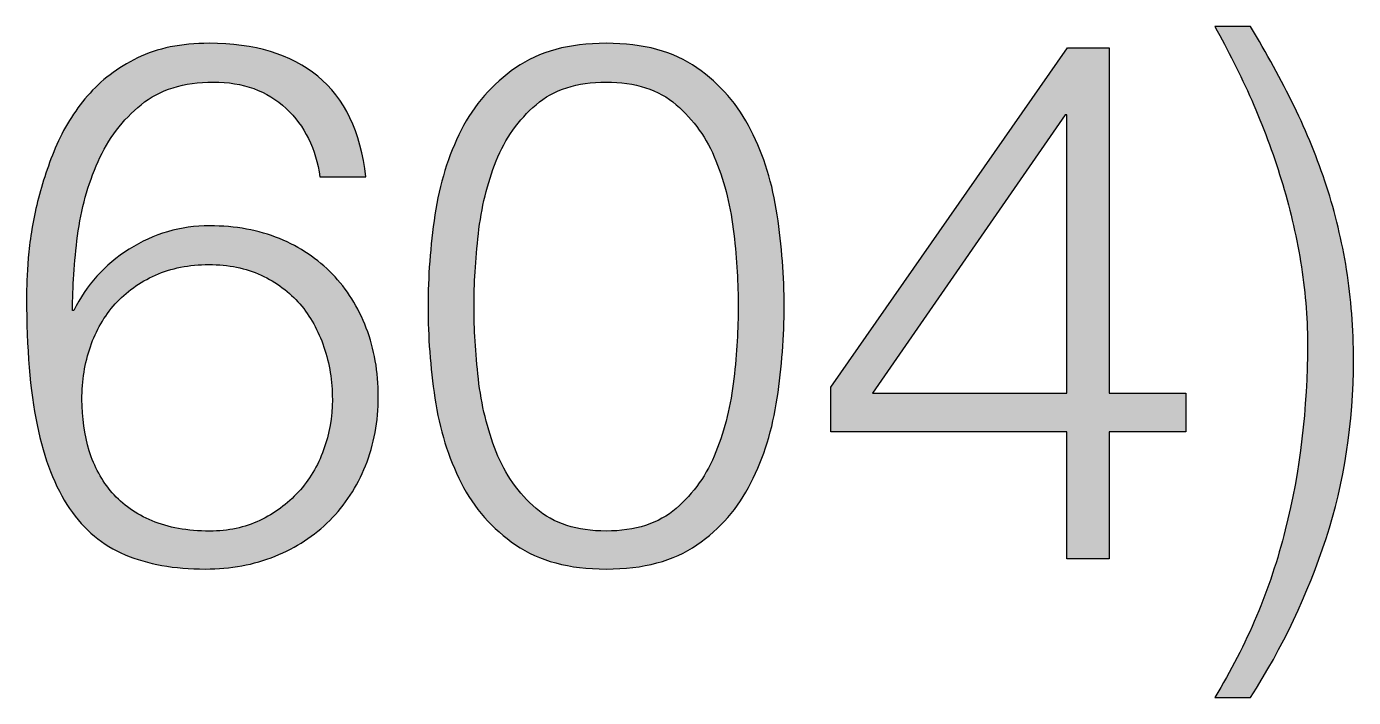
# Paper-space layout 'A0mask' of a CAD drawing. Extents: x 0 to 1153, y 0 to 810.
# Drawn here: x 991.86 to 998.91, y 43.19 to 46.75 of the extents above; entities that cross this region are included whole.
import ezdxf
from ezdxf.enums import TextEntityAlignment as Align

# ---------------------------------------------------------------- set-up
doc = ezdxf.new("R2010")
doc.units = 0
doc.layers.get('0').update_dxf_attribs({"linetype": 'CONTINUOUS'})
doc.layers.get('Defpoints').update_dxf_attribs({"linetype": 'CONTINUOUS'})
doc.layers.add('JPP_Mask', color=7, linetype='CONTINUOUS')
doc.styles.add('JPP', font='arial.ttf')

# ---------------------------------------------------------------- blocks, each defined once
blk = doc.blocks.new('A0mask')
at = {"true_color": 0x004a91}
h = blk.add_hatch(color=154, dxfattribs=at)
edge = h.paths.add_edge_path()
edge.add_spline(control_points=[(998.9069, 44.9791), (998.9069, 45.1472), (998.8946, 45.3076), (998.8705, 45.4601)], knot_values=[2, 2, 2, 2, 3, 3, 3, 3], degree=3, periodic=0)
edge.add_spline(control_points=[(998.8705, 45.4601), (998.8458, 45.6125), (998.8103, 45.7607), (998.7635, 45.9041)], knot_values=[1, 1, 1, 1, 2, 2, 2, 2], degree=3, periodic=0)
edge.add_spline(control_points=[(998.7635, 45.9041), (998.7171, 46.0475), (998.6593, 46.189), (998.5912, 46.3287)], knot_values=[0, 0, 0, 0, 1, 1, 1, 1], degree=3, periodic=0)
edge.add_spline(control_points=[(998.5912, 46.3287), (998.5225, 46.4683), (998.4459, 46.6094), (998.3602, 46.7514)], knot_values=[13, 13, 13, 13, 14, 14, 14, 14], degree=3, periodic=0)
edge.add_spline(control_points=[(998.3602, 46.7514), (998.3602, 46.7514), (998.1704, 46.7514), (998.1704, 46.7514), (998.2399, 46.6274), (998.3053, 46.4967), (998.3663, 46.3599)], knot_values=[11, 11, 11, 11, 12, 12, 12, 13, 13, 13, 13], degree=3, periodic=0)
edge.add_spline(control_points=[(998.3663, 46.3599), (998.4269, 46.2227), (998.4795, 46.0825), (998.523, 45.9391)], knot_values=[10, 10, 10, 10, 11, 11, 11, 11], degree=3, periodic=0)
edge.add_spline(control_points=[(998.523, 45.9391), (998.567, 45.7957), (998.6016, 45.6499), (998.6262, 45.5027)], knot_values=[9, 9, 9, 9, 10, 10, 10, 10], degree=3, periodic=0)
edge.add_spline(control_points=[(998.6262, 45.5027), (998.6503, 45.3555), (998.6627, 45.2106), (998.6627, 45.0686)], knot_values=[8, 8, 8, 8, 9, 9, 9, 9], degree=3, periodic=0)
edge.add_spline(control_points=[(998.6627, 45.0686), (998.6627, 44.7221), (998.6234, 44.3917), (998.5448, 44.0779)], knot_values=[7, 7, 7, 7, 8, 8, 8, 8], degree=3, periodic=0)
edge.add_spline(control_points=[(998.5448, 44.0779), (998.4657, 43.7636), (998.3408, 43.4668), (998.1704, 43.1879)], knot_values=[6, 6, 6, 6, 7, 7, 7, 7], degree=3, periodic=0)
edge.add_spline(control_points=[(998.1704, 43.1879), (998.1704, 43.1879), (998.3602, 43.1879), (998.3602, 43.1879), (998.5311, 43.454), (998.6645, 43.7356), (998.7616, 44.0329), (998.8586, 44.3302), (998.9069, 44.6459), (998.9069, 44.9791)], knot_values=[3, 3, 3, 3, 4, 4, 4, 5, 5, 5, 6, 6, 6, 6], degree=3, periodic=0)
h = blk.add_hatch(color=154, dxfattribs=at)
edge = h.paths.add_edge_path()
edge.add_spline(control_points=[(993.6626, 45.15), (993.62, 45.2608), (993.5598, 45.3569), (993.4822, 45.4369), (993.4046, 45.5169), (993.3109, 45.5798), (993.201, 45.6248)], knot_values=[9, 9, 9, 9, 10, 10, 10, 11, 11, 11, 11], degree=3, periodic=0)
edge.add_spline(control_points=[(993.201, 45.6248), (993.0912, 45.6702), (992.9677, 45.693), (992.8309, 45.693)], knot_values=[8, 8, 8, 8, 9, 9, 9, 9], degree=3, periodic=0)
edge.add_spline(control_points=[(992.8309, 45.693), (992.6756, 45.693), (992.5327, 45.6513), (992.4025, 45.5685)], knot_values=[7, 7, 7, 7, 8, 8, 8, 8], degree=3, periodic=0)
edge.add_spline(control_points=[(992.4025, 45.5685), (992.2718, 45.4861), (992.1743, 45.3772), (992.1095, 45.2428)], knot_values=[6, 6, 6, 6, 7, 7, 7, 7], degree=3, periodic=0)
edge.add_spline(control_points=[(992.1019, 45.2428), (992.1019, 45.3668), (992.1109, 45.4994), (992.1289, 45.6404), (992.1469, 45.7815), (992.1833, 45.9126), (992.2373, 46.0338)], knot_values=[3, 3, 3, 3, 4, 4, 4, 5, 5, 5, 5], degree=3, periodic=0)
edge.add_spline(control_points=[(992.2373, 46.0338), (992.2917, 46.1554), (992.3679, 46.2563), (992.4664, 46.3363)], knot_values=[2, 2, 2, 2, 3, 3, 3, 3], degree=3, periodic=0)
edge.add_spline(control_points=[(992.4664, 46.3363), (992.5644, 46.4167), (992.6927, 46.4565), (992.8503, 46.4565), (993.0079, 46.4565), (993.1367, 46.4101), (993.2361, 46.3168)], knot_values=[0, 0, 0, 0, 1, 1, 1, 2, 2, 2, 2], degree=3, periodic=0)
edge.add_spline(control_points=[(993.2361, 46.3168), (993.3355, 46.2241), (993.3956, 46.1024), (993.4164, 45.9524)], knot_values=[29, 29, 29, 29, 30, 30, 30, 30], degree=3, periodic=0)
edge.add_spline(control_points=[(993.4164, 45.9524), (993.4164, 45.9524), (993.6607, 45.9524), (993.6607, 45.9524), (993.6323, 46.1928), (993.5471, 46.3713), (993.4046, 46.4877)], knot_values=[27, 27, 27, 27, 28, 28, 28, 29, 29, 29, 29], degree=3, periodic=0)
edge.add_spline(control_points=[(993.4046, 46.4877), (993.2626, 46.6042), (993.0699, 46.6624), (992.8271, 46.6624)], knot_values=[26, 26, 26, 26, 27, 27, 27, 27], degree=3, periodic=0)
edge.add_spline(control_points=[(992.8271, 46.6624), (992.6794, 46.6624), (992.553, 46.6364), (992.447, 46.5848)], knot_values=[25, 25, 25, 25, 26, 26, 26, 26], degree=3, periodic=0)
edge.add_spline(control_points=[(992.447, 46.5848), (992.341, 46.5327), (992.2524, 46.4655), (992.1814, 46.3831)], knot_values=[24, 24, 24, 24, 25, 25, 25, 25], degree=3, periodic=0)
edge.add_spline(control_points=[(992.1814, 46.3831), (992.11, 46.3003), (992.0531, 46.208), (992.0105, 46.1057), (991.9679, 46.0035), (991.9353, 45.9027), (991.9116, 45.8033)], knot_values=[22, 22, 22, 22, 23, 23, 23, 24, 24, 24, 24], degree=3, periodic=0)
edge.add_spline(control_points=[(991.9116, 45.8033), (991.8884, 45.7039), (991.8737, 45.6101), (991.8671, 45.5221), (991.8605, 45.434), (991.8577, 45.363), (991.8577, 45.3091)], knot_values=[20, 20, 20, 20, 21, 21, 21, 22, 22, 22, 22], degree=3, periodic=0)
edge.add_spline(control_points=[(991.8577, 45.3091), (991.8577, 45.0426), (991.8761, 44.8182), (991.9135, 44.636)], knot_values=[19, 19, 19, 19, 20, 20, 20, 20], degree=3, periodic=0)
edge.add_spline(control_points=[(991.9135, 44.636), (991.9514, 44.4537), (992.0087, 44.306), (992.0863, 44.1919)], knot_values=[18, 18, 18, 18, 19, 19, 19, 19], degree=3, periodic=0)
edge.add_spline(control_points=[(992.0863, 44.1919), (992.1639, 44.0783), (992.2619, 43.9964), (992.3812, 43.9458)], knot_values=[17, 17, 17, 17, 18, 18, 18, 18], degree=3, periodic=0)
edge.add_spline(control_points=[(992.3812, 43.9458), (992.5, 43.8956), (992.642, 43.8701), (992.8077, 43.8701)], knot_values=[16, 16, 16, 16, 17, 17, 17, 17], degree=3, periodic=0)
edge.add_spline(control_points=[(992.8077, 43.8701), (992.9421, 43.8701), (993.0652, 43.8928), (993.1778, 43.9382)], knot_values=[15, 15, 15, 15, 16, 16, 16, 16], degree=3, periodic=0)
edge.add_spline(control_points=[(993.1778, 43.9382), (993.2905, 43.9832), (993.3871, 44.0466), (993.4685, 44.128), (993.5499, 44.2095), (993.6133, 44.3065), (993.6588, 44.4187)], knot_values=[13, 13, 13, 13, 14, 14, 14, 15, 15, 15, 15], degree=3, periodic=0)
edge.add_spline(control_points=[(993.6588, 44.4187), (993.7037, 44.5313), (993.7265, 44.6535), (993.7265, 44.7855)], knot_values=[12, 12, 12, 12, 13, 13, 13, 13], degree=3, periodic=0)
edge.add_spline(control_points=[(993.7265, 44.7855), (993.7265, 44.9171), (993.7052, 45.0388), (993.6626, 45.15)], knot_values=[11, 11, 11, 11, 12, 12, 12, 12], degree=3, periodic=0)
edge = h.paths.add_edge_path(flags=16)
edge.add_spline(control_points=[(992.1966, 45.0511), (992.2264, 45.1377), (992.2704, 45.213), (992.3286, 45.2778)], knot_values=[1, 1, 1, 1, 2, 2, 2, 2], degree=3, periodic=0)
edge.add_spline(control_points=[(992.3286, 45.2778), (992.3869, 45.3422), (992.4579, 45.3933), (992.5421, 45.4312)], knot_values=[0, 0, 0, 0, 1, 1, 1, 1], degree=3, periodic=0)
edge.add_spline(control_points=[(992.5421, 45.4312), (992.6259, 45.4686), (992.7211, 45.4871), (992.8271, 45.4871)], knot_values=[15, 15, 15, 15, 16, 16, 16, 16], degree=3, periodic=0)
edge.add_spline(control_points=[(992.8271, 45.4871), (992.9303, 45.4871), (993.0226, 45.4686), (993.104, 45.4312)], knot_values=[14, 14, 14, 14, 15, 15, 15, 15], degree=3, periodic=0)
edge.add_spline(control_points=[(993.104, 45.4312), (993.1854, 45.3933), (993.2541, 45.3422), (993.3099, 45.2778)], knot_values=[13, 13, 13, 13, 14, 14, 14, 14], degree=3, periodic=0)
edge.add_spline(control_points=[(993.3099, 45.2778), (993.3653, 45.213), (993.4079, 45.1368), (993.4377, 45.0492)], knot_values=[12, 12, 12, 12, 13, 13, 13, 13], degree=3, periodic=0)
edge.add_spline(control_points=[(993.4377, 45.0492), (993.4675, 44.9612), (993.4822, 44.8679), (993.4822, 44.7699)], knot_values=[11, 11, 11, 11, 12, 12, 12, 12], degree=3, periodic=0)
edge.add_spline(control_points=[(993.4822, 44.7699), (993.4822, 44.6767), (993.4666, 44.5877), (993.4358, 44.5025)], knot_values=[10, 10, 10, 10, 11, 11, 11, 11], degree=3, periodic=0)
edge.add_spline(control_points=[(993.4358, 44.5025), (993.4046, 44.4168), (993.3601, 44.3425), (993.3019, 44.2795)], knot_values=[9, 9, 9, 9, 10, 10, 10, 10], degree=3, periodic=0)
edge.add_spline(control_points=[(993.3019, 44.2795), (993.2436, 44.2161), (993.1755, 44.1654), (993.0964, 44.128), (993.0174, 44.0906), (992.9289, 44.0717), (992.8309, 44.0717)], knot_values=[7, 7, 7, 7, 8, 8, 8, 9, 9, 9, 9], degree=3, periodic=0)
edge.add_spline(control_points=[(992.8309, 44.0717), (992.7121, 44.0717), (992.6098, 44.0897), (992.5246, 44.1261)], knot_values=[6, 6, 6, 6, 7, 7, 7, 7], degree=3, periodic=0)
edge.add_spline(control_points=[(992.5246, 44.1261), (992.4389, 44.1621), (992.3689, 44.2118), (992.313, 44.2753)], knot_values=[5, 5, 5, 5, 6, 6, 6, 6], degree=3, periodic=0)
edge.add_spline(control_points=[(992.313, 44.2753), (992.2576, 44.3387), (992.2169, 44.413), (992.1909, 44.4982)], knot_values=[4, 4, 4, 4, 5, 5, 5, 5], degree=3, periodic=0)
edge.add_spline(control_points=[(992.1909, 44.4982), (992.1653, 44.5839), (992.1521, 44.6743), (992.1521, 44.7699)], knot_values=[3, 3, 3, 3, 4, 4, 4, 4], degree=3, periodic=0)
edge.add_spline(control_points=[(992.1521, 44.7699), (992.1521, 44.8707), (992.1672, 44.9645), (992.1966, 45.0511)], knot_values=[2, 2, 2, 2, 3, 3, 3, 3], degree=3, periodic=0)
h = blk.add_hatch(color=154, dxfattribs=at)
edge = h.paths.add_edge_path()
edge.add_spline(control_points=[(995.4192, 46.5322), (995.2966, 46.6189), (995.1357, 46.6624), (994.9364, 46.6624)], knot_values=[15, 15, 15, 15, 16, 16, 16, 16], degree=3, periodic=0)
edge.add_spline(control_points=[(994.9364, 46.6624), (994.7399, 46.6624), (994.5799, 46.6189), (994.4559, 46.5322)], knot_values=[14, 14, 14, 14, 15, 15, 15, 15], degree=3, periodic=0)
edge.add_spline(control_points=[(994.4559, 46.5322), (994.3314, 46.4456), (994.2353, 46.3353), (994.1667, 46.2009), (994.0981, 46.0664), (994.0517, 45.9164), (994.0271, 45.7507)], knot_values=[12, 12, 12, 12, 13, 13, 13, 14, 14, 14, 14], degree=3, periodic=0)
edge.add_spline(control_points=[(994.0271, 45.7507), (994.0024, 45.5855), (993.9906, 45.4227), (993.9906, 45.2622)], knot_values=[11, 11, 11, 11, 12, 12, 12, 12], degree=3, periodic=0)
edge.add_spline(control_points=[(993.9906, 45.2622), (993.9906, 45.1046), (994.0024, 44.9432), (994.0271, 44.7775)], knot_values=[10, 10, 10, 10, 11, 11, 11, 11], degree=3, periodic=0)
edge.add_spline(control_points=[(994.0271, 44.7775), (994.0517, 44.6123), (994.0981, 44.4622), (994.1667, 44.3278), (994.2353, 44.1934), (994.3314, 44.0835), (994.4559, 43.9983)], knot_values=[8, 8, 8, 8, 9, 9, 9, 10, 10, 10, 10], degree=3, periodic=0)
edge.add_spline(control_points=[(994.4559, 43.9983), (994.5799, 43.9127), (994.7399, 43.8701), (994.9364, 43.8701)], knot_values=[7, 7, 7, 7, 8, 8, 8, 8], degree=3, periodic=0)
edge.add_spline(control_points=[(994.9364, 43.8701), (995.1357, 43.8701), (995.2966, 43.9127), (995.4192, 43.9983)], knot_values=[6, 6, 6, 6, 7, 7, 7, 7], degree=3, periodic=0)
edge.add_spline(control_points=[(995.4192, 43.9983), (995.5423, 44.0835), (995.6379, 44.1934), (995.7061, 44.3278)], knot_values=[5, 5, 5, 5, 6, 6, 6, 6], degree=3, periodic=0)
edge.add_spline(control_points=[(995.7061, 44.3278), (995.7747, 44.4622), (995.8211, 44.6123), (995.8457, 44.7775)], knot_values=[4, 4, 4, 4, 5, 5, 5, 5], degree=3, periodic=0)
edge.add_spline(control_points=[(995.8457, 44.7775), (995.8703, 44.9432), (995.8826, 45.106), (995.8826, 45.266)], knot_values=[3, 3, 3, 3, 4, 4, 4, 4], degree=3, periodic=0)
edge.add_spline(control_points=[(995.8826, 45.266), (995.8826, 45.4236), (995.8703, 45.5855), (995.8457, 45.7507)], knot_values=[2, 2, 2, 2, 3, 3, 3, 3], degree=3, periodic=0)
edge.add_spline(control_points=[(995.8457, 45.7507), (995.8211, 45.9164), (995.7747, 46.0664), (995.7061, 46.2009)], knot_values=[1, 1, 1, 1, 2, 2, 2, 2], degree=3, periodic=0)
edge.add_spline(control_points=[(995.7061, 46.2009), (995.6379, 46.3353), (995.5423, 46.4456), (995.4192, 46.5322)], knot_values=[0, 0, 0, 0, 1, 1, 1, 1], degree=3, periodic=0)
edge = h.paths.add_edge_path(flags=16)
edge.add_spline(control_points=[(994.9364, 46.4565), (995.0916, 46.4565), (995.2157, 46.4167), (995.3089, 46.3363)], knot_values=[14, 14, 14, 14, 15, 15, 15, 15], degree=3, periodic=0)
edge.add_spline(control_points=[(995.3089, 46.3363), (995.4017, 46.2563), (995.4722, 46.1569), (995.52, 46.038)], knot_values=[13, 13, 13, 13, 14, 14, 14, 14], degree=3, periodic=0)
edge.add_spline(control_points=[(995.52, 46.038), (995.5678, 45.9188), (995.5996, 45.7895), (995.6152, 45.6499)], knot_values=[12, 12, 12, 12, 13, 13, 13, 13], degree=3, periodic=0)
edge.add_spline(control_points=[(995.6152, 45.6499), (995.6308, 45.5107), (995.6384, 45.3824), (995.6384, 45.266)], knot_values=[11, 11, 11, 11, 12, 12, 12, 12], degree=3, periodic=0)
edge.add_spline(control_points=[(995.6384, 45.266), (995.6384, 45.1472), (995.6308, 45.0184), (995.6152, 44.8802), (995.5996, 44.742), (995.5678, 44.6128), (995.52, 44.4925), (995.4722, 44.3723), (995.4017, 44.2719), (995.3089, 44.1919)], knot_values=[8, 8, 8, 8, 9, 9, 9, 10, 10, 10, 11, 11, 11, 11], degree=3, periodic=0)
edge.add_spline(control_points=[(995.3089, 44.1919), (995.2157, 44.1119), (995.0916, 44.0717), (994.9364, 44.0717)], knot_values=[7, 7, 7, 7, 8, 8, 8, 8], degree=3, periodic=0)
edge.add_spline(control_points=[(994.9364, 44.0717), (994.7816, 44.0717), (994.6576, 44.1119), (994.5643, 44.1919), (994.4711, 44.2719), (994.4005, 44.3723), (994.3527, 44.4925), (994.3049, 44.6128), (994.2737, 44.742), (994.2581, 44.8802), (994.2424, 45.0184), (994.2349, 45.1472), (994.2349, 45.266)], knot_values=[3, 3, 3, 3, 4, 4, 4, 5, 5, 5, 6, 6, 6, 7, 7, 7, 7], degree=3, periodic=0)
edge.add_spline(control_points=[(994.2349, 45.266), (994.2349, 45.3824), (994.2424, 45.5107), (994.2581, 45.6499)], knot_values=[2, 2, 2, 2, 3, 3, 3, 3], degree=3, periodic=0)
edge.add_spline(control_points=[(994.2581, 45.6499), (994.2737, 45.7895), (994.3049, 45.9188), (994.3527, 46.038)], knot_values=[1, 1, 1, 1, 2, 2, 2, 2], degree=3, periodic=0)
edge.add_spline(control_points=[(994.3527, 46.038), (994.4005, 46.1569), (994.4711, 46.2563), (994.5643, 46.3363)], knot_values=[0, 0, 0, 0, 1, 1, 1, 1], degree=3, periodic=0)
edge.add_spline(control_points=[(994.5643, 46.3363), (994.6576, 46.4167), (994.7816, 46.4565), (994.9364, 46.4565)], knot_values=[15, 15, 15, 15, 16, 16, 16, 16], degree=3, periodic=0)
h = blk.add_hatch(color=154, dxfattribs=at)
h.paths.add_polyline_path([(997.6085, 44.599), (998.0156, 44.599), (998.0156, 44.8049), (997.6085, 44.8049), (997.6085, 46.6387), (997.3874, 46.6387), (996.1311, 44.8357), (996.1311, 44.599), (997.3836, 44.599), (997.3836, 43.9245), (997.6085, 43.9245)])
h.paths.add_polyline_path([(997.3836, 44.8049), (996.3522, 44.8049), (997.3756, 46.2823), (997.3836, 46.2823)], flags=16)
at = {"layer": 'Defpoints', "color": 154, "true_color": 0x004a91}
for points in [[(997.3874, 46.6387), (997.6085, 46.6387), (997.6085, 44.8049), (998.0156, 44.8049), (998.0156, 44.599), (997.6085, 44.599), (997.6085, 43.9245), (997.3836, 43.9245), (997.3836, 44.599), (996.1311, 44.599), (996.1311, 44.8357), (997.3874, 46.6387)], [(997.3836, 46.2823), (997.3756, 46.2823), (996.3522, 44.8049), (997.3836, 44.8049), (997.3836, 46.2823)]]:
    blk.add_lwpolyline(points, dxfattribs=at)
for points, knots in [([(998.5912, 46.3287), (998.6593, 46.189), (998.7171, 46.0475), (998.7635, 45.9041), (998.8103, 45.7607), (998.8458, 45.6125), (998.8705, 45.4601), (998.8946, 45.3076), (998.9069, 45.1472), (998.9069, 44.9791), (998.9069, 44.6459), (998.8586, 44.3302), (998.7616, 44.0329), (998.6645, 43.7356), (998.5311, 43.454), (998.3602, 43.1879), (998.3602, 43.1879), (998.1704, 43.1879), (998.1704, 43.1879), (998.3408, 43.4668), (998.4657, 43.7636), (998.5448, 44.0779), (998.6234, 44.3917), (998.6627, 44.7221), (998.6627, 45.0686), (998.6627, 45.2106), (998.6503, 45.3555), (998.6262, 45.5027), (998.6016, 45.6499), (998.567, 45.7957), (998.523, 45.9391), (998.4795, 46.0825), (998.4269, 46.2227), (998.3663, 46.3599), (998.3053, 46.4967), (998.2399, 46.6274), (998.1704, 46.7514), (998.1704, 46.7514), (998.3602, 46.7514), (998.3602, 46.7514), (998.4459, 46.6094), (998.5225, 46.4683), (998.5912, 46.3287)], [0, 0, 0, 0, 1, 1, 1, 2, 2, 2, 3, 3, 3, 4, 4, 4, 5, 5, 5, 6, 6, 6, 7, 7, 7, 8, 8, 8, 9, 9, 9, 10, 10, 10, 11, 11, 11, 12, 12, 12, 13, 13, 13, 14, 14, 14, 14]), ([(993.2361, 46.3168), (993.1367, 46.4101), (993.0079, 46.4565), (992.8503, 46.4565), (992.6927, 46.4565), (992.5644, 46.4167), (992.4664, 46.3363), (992.3679, 46.2563), (992.2917, 46.1554), (992.2373, 46.0338), (992.1833, 45.9126), (992.1469, 45.7815), (992.1289, 45.6404), (992.1109, 45.4994), (992.1019, 45.3668), (992.1019, 45.2428), (992.1019, 45.2428), (992.1095, 45.2428), (992.1095, 45.2428), (992.1743, 45.3772), (992.2718, 45.4861), (992.4025, 45.5685), (992.5327, 45.6513), (992.6756, 45.693), (992.8309, 45.693), (992.9677, 45.693), (993.0912, 45.6702), (993.201, 45.6248), (993.3109, 45.5798), (993.4046, 45.5169), (993.4822, 45.4369), (993.5598, 45.3569), (993.62, 45.2608), (993.6626, 45.15), (993.7052, 45.0388), (993.7265, 44.9171), (993.7265, 44.7855), (993.7265, 44.6535), (993.7037, 44.5313), (993.6588, 44.4187), (993.6133, 44.3065), (993.5499, 44.2095), (993.4685, 44.128), (993.3871, 44.0466), (993.2905, 43.9832), (993.1778, 43.9382), (993.0652, 43.8928), (992.9421, 43.8701), (992.8077, 43.8701), (992.642, 43.8701), (992.5, 43.8956), (992.3812, 43.9458), (992.2619, 43.9964), (992.1639, 44.0783), (992.0863, 44.1919), (992.0087, 44.306), (991.9514, 44.4537), (991.9135, 44.636), (991.8761, 44.8182), (991.8577, 45.0426), (991.8577, 45.3091), (991.8577, 45.363), (991.8605, 45.434), (991.8671, 45.5221), (991.8737, 45.6101), (991.8884, 45.7039), (991.9116, 45.8033), (991.9353, 45.9027), (991.9679, 46.0035), (992.0105, 46.1057), (992.0531, 46.208), (992.11, 46.3003), (992.1814, 46.3831), (992.2524, 46.4655), (992.341, 46.5327), (992.447, 46.5848), (992.553, 46.6364), (992.6794, 46.6624), (992.8271, 46.6624), (993.0699, 46.6624), (993.2626, 46.6042), (993.4046, 46.4877), (993.5471, 46.3713), (993.6323, 46.1928), (993.6607, 45.9524), (993.6607, 45.9524), (993.4164, 45.9524), (993.4164, 45.9524), (993.3956, 46.1024), (993.3355, 46.2241), (993.2361, 46.3168)], [0, 0, 0, 0, 1, 1, 1, 2, 2, 2, 3, 3, 3, 4, 4, 4, 5, 5, 5, 6, 6, 6, 7, 7, 7, 8, 8, 8, 9, 9, 9, 10, 10, 10, 11, 11, 11, 12, 12, 12, 13, 13, 13, 14, 14, 14, 15, 15, 15, 16, 16, 16, 17, 17, 17, 18, 18, 18, 19, 19, 19, 20, 20, 20, 21, 21, 21, 22, 22, 22, 23, 23, 23, 24, 24, 24, 25, 25, 25, 26, 26, 26, 27, 27, 27, 28, 28, 28, 29, 29, 29, 30, 30, 30, 30]), ([(995.4192, 46.5322), (995.5423, 46.4456), (995.6379, 46.3353), (995.7061, 46.2009), (995.7747, 46.0664), (995.8211, 45.9164), (995.8457, 45.7507), (995.8703, 45.5855), (995.8826, 45.4236), (995.8826, 45.266), (995.8826, 45.106), (995.8703, 44.9432), (995.8457, 44.7775), (995.8211, 44.6123), (995.7747, 44.4622), (995.7061, 44.3278), (995.6379, 44.1934), (995.5423, 44.0835), (995.4192, 43.9983), (995.2966, 43.9127), (995.1357, 43.8701), (994.9364, 43.8701), (994.7399, 43.8701), (994.5799, 43.9127), (994.4559, 43.9983), (994.3314, 44.0835), (994.2353, 44.1934), (994.1667, 44.3278), (994.0981, 44.4622), (994.0517, 44.6123), (994.0271, 44.7775), (994.0024, 44.9432), (993.9906, 45.1046), (993.9906, 45.2622), (993.9906, 45.4227), (994.0024, 45.5855), (994.0271, 45.7507), (994.0517, 45.9164), (994.0981, 46.0664), (994.1667, 46.2009), (994.2353, 46.3353), (994.3314, 46.4456), (994.4559, 46.5322), (994.5799, 46.6189), (994.7399, 46.6624), (994.9364, 46.6624), (995.1357, 46.6624), (995.2966, 46.6189), (995.4192, 46.5322)], [0, 0, 0, 0, 1, 1, 1, 2, 2, 2, 3, 3, 3, 4, 4, 4, 5, 5, 5, 6, 6, 6, 7, 7, 7, 8, 8, 8, 9, 9, 9, 10, 10, 10, 11, 11, 11, 12, 12, 12, 13, 13, 13, 14, 14, 14, 15, 15, 15, 16, 16, 16, 16]), ([(994.5643, 46.3363), (994.4711, 46.2563), (994.4005, 46.1569), (994.3527, 46.038), (994.3049, 45.9188), (994.2737, 45.7895), (994.2581, 45.6499), (994.2424, 45.5107), (994.2349, 45.3824), (994.2349, 45.266), (994.2349, 45.1472), (994.2424, 45.0184), (994.2581, 44.8802), (994.2737, 44.742), (994.3049, 44.6128), (994.3527, 44.4925), (994.4005, 44.3723), (994.4711, 44.2719), (994.5643, 44.1919), (994.6576, 44.1119), (994.7816, 44.0717), (994.9364, 44.0717), (995.0916, 44.0717), (995.2157, 44.1119), (995.3089, 44.1919), (995.4017, 44.2719), (995.4722, 44.3723), (995.52, 44.4925), (995.5678, 44.6128), (995.5996, 44.742), (995.6152, 44.8802), (995.6308, 45.0184), (995.6384, 45.1472), (995.6384, 45.266), (995.6384, 45.3824), (995.6308, 45.5107), (995.6152, 45.6499), (995.5996, 45.7895), (995.5678, 45.9188), (995.52, 46.038), (995.4722, 46.1569), (995.4017, 46.2563), (995.3089, 46.3363), (995.2157, 46.4167), (995.0916, 46.4565), (994.9364, 46.4565), (994.7816, 46.4565), (994.6576, 46.4167), (994.5643, 46.3363)], [0, 0, 0, 0, 1, 1, 1, 2, 2, 2, 3, 3, 3, 4, 4, 4, 5, 5, 5, 6, 6, 6, 7, 7, 7, 8, 8, 8, 9, 9, 9, 10, 10, 10, 11, 11, 11, 12, 12, 12, 13, 13, 13, 14, 14, 14, 15, 15, 15, 16, 16, 16, 16]), ([(992.5421, 45.4312), (992.4579, 45.3933), (992.3869, 45.3422), (992.3286, 45.2778), (992.2704, 45.213), (992.2264, 45.1377), (992.1966, 45.0511), (992.1672, 44.9645), (992.1521, 44.8707), (992.1521, 44.7699), (992.1521, 44.6743), (992.1653, 44.5839), (992.1909, 44.4982), (992.2169, 44.413), (992.2576, 44.3387), (992.313, 44.2753), (992.3689, 44.2118), (992.4389, 44.1621), (992.5246, 44.1261), (992.6098, 44.0897), (992.7121, 44.0717), (992.8309, 44.0717), (992.9289, 44.0717), (993.0174, 44.0906), (993.0964, 44.128), (993.1755, 44.1654), (993.2436, 44.2161), (993.3019, 44.2795), (993.3601, 44.3425), (993.4046, 44.4168), (993.4358, 44.5025), (993.4666, 44.5877), (993.4822, 44.6767), (993.4822, 44.7699), (993.4822, 44.8679), (993.4675, 44.9612), (993.4377, 45.0492), (993.4079, 45.1368), (993.3653, 45.213), (993.3099, 45.2778), (993.2541, 45.3422), (993.1854, 45.3933), (993.104, 45.4312), (993.0226, 45.4686), (992.9303, 45.4871), (992.8271, 45.4871), (992.7211, 45.4871), (992.6259, 45.4686), (992.5421, 45.4312)], [0, 0, 0, 0, 1, 1, 1, 2, 2, 2, 3, 3, 3, 4, 4, 4, 5, 5, 5, 6, 6, 6, 7, 7, 7, 8, 8, 8, 9, 9, 9, 10, 10, 10, 11, 11, 11, 12, 12, 12, 13, 13, 13, 14, 14, 14, 15, 15, 15, 16, 16, 16, 16])]:
    blk.add_open_spline(points, degree=3, knots=knots, dxfattribs=at)
at = {"color": 7, "style": 'JPP'}
for tag, p in [('Client', (1086, 115)), ('Project1', (1086, 90)), ('Project2', (1086, 82.5)), ('Project3', (1086, 75)), ('Title1', (1086, 57.5)), ('Title2', (1086, 50)), ('Title3', (1086, 42.5)), ('Status', (978, 7.5))]:
    blk.add_attdef(tag, text='', height=3.5, dxfattribs=at).set_placement(p, align=Align.MIDDLE_LEFT)
at = {"color": 2, "style": 'JPP'}
for tag, p in [('Scale', (1005.5, 25)), ('Checked', (1095.5, 25)), ('Drawn', (1050.5, 25)), ('Date', (1140.5, 25))]:
    blk.add_attdef(tag, text='', height=2, dxfattribs=at).set_placement(p, align=Align.MIDDLE_CENTER)
at = {"color": 6, "style": 'JPP'}
for tag, p in [('Ref', (1068, 7.5)), ('DrgNo.', (1110, 7.5))]:
    blk.add_attdef(tag, text='', height=4, dxfattribs=at).set_placement(p, align=Align.MIDDLE_LEFT)
blk.add_attdef('Rev', text='', height=4, dxfattribs=at).set_placement((1144.2747, 7.5), align=Align.MIDDLE_CENTER)

psp = doc.layouts.new('A0mask')

# ---------------------------------------------------------------- block references
at = {"layer": 'JPP_Mask'}
psp.add_blockref('A0mask', (0, 0), dxfattribs=at)

doc.saveas('drawing.dxf')
